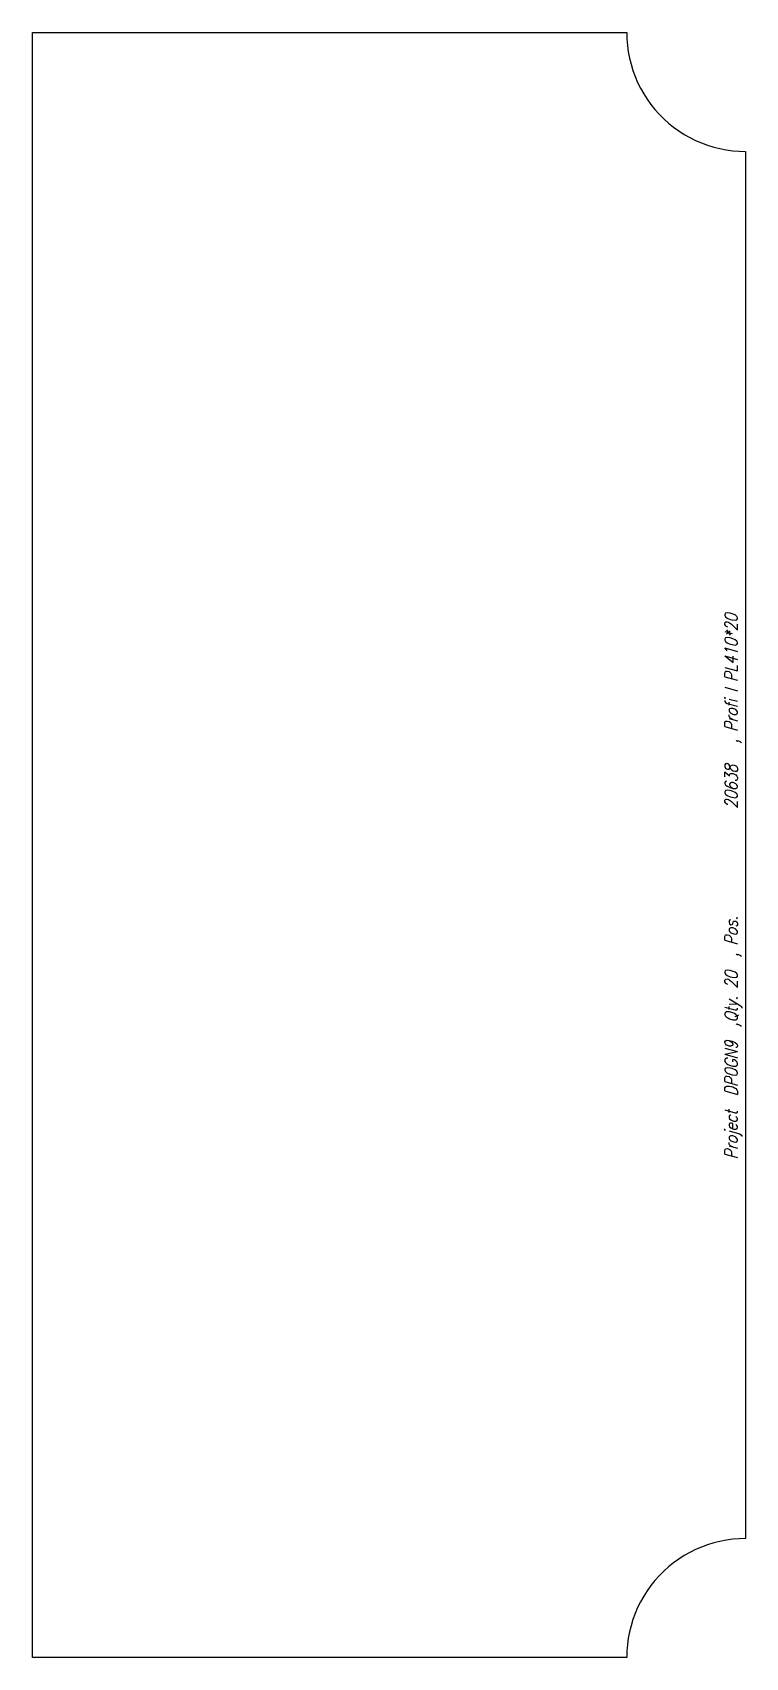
# Model space of a CAD drawing. Extents: x 0 to 180, y -205 to 205.
import ezdxf

# ---------------------------------------------------------------- set-up
doc = ezdxf.new("R2010")
doc.units = 0
doc.header["$LTSCALE"] = 10
doc.layers.add('TEILE', color=7, linetype='CONTINUOUS')
doc.layers.add('UNTERSCHRIFT', color=7, linetype='CONTINUOUS')
doc.styles.get("Standard").update_dxf_attribs({"font": 'ROMANS'})

msp = doc.modelspace()

# ---------------------------------------------------------------- linework, layer by layer
at = {"layer": 'TEILE', "color": 2}
for p, q in [((0, 204.999969), (149.999939, 205)), ((149.999939, 205), (150.04393, 203.375839)), ((0, -205), (0, 204.999969)), ((150.04393, 203.375839), (150.175797, 201.756439)), ((150.175797, 201.756439), (150.395142, 200.146545)), ((150.395142, 200.146545), (150.701324, 198.550888)), ((150.701324, 198.550888), (151.09343, 196.974152)), ((151.09343, 196.974152), (151.570343, 195.420959)), ((151.570343, 195.420959), (152.130646, 193.895859)), ((152.130646, 193.895859), (152.772675, 192.403336)), ((152.772675, 192.403336), (153.494583, 190.947739)), ((153.494583, 190.947739), (154.29422, 189.533386)), ((154.29422, 189.533386), (155.169266, 188.164383)), ((155.169266, 188.164383), (156.117157, 186.844788)), ((156.117157, 186.844788), (157.135071, 185.57843)), ((157.135071, 185.57843), (158.220078, 184.369034)), ((158.220078, 184.369034), (159.368958, 183.220139)), ((159.368958, 183.220139), (160.578339, 182.135147)), ((160.578339, 182.135147), (161.844711, 181.117218)), ((161.844711, 181.117218), (163.164337, 180.169342)), ((163.164337, 180.169342), (164.533325, 179.294296)), ((164.533325, 179.294296), (165.947693, 178.494644)), ((165.947693, 178.494644), (167.403259, 177.772751)), ((167.403259, 177.772751), (168.895798, 177.130707)), ((168.895798, 177.130707), (170.420898, 176.570419)), ((170.420898, 176.570419), (171.974091, 176.093506)), ((171.974091, 176.093506), (173.550842, 175.701385)), ((173.550842, 175.701385), (175.146484, 175.395218)), ((175.146484, 175.395218), (176.756363, 175.175873)), ((176.756363, 175.175873), (178.375778, 175.044006)), ((178.375778, 175.044006), (179.999939, 175.000015)), ((179.999939, 175.000015), (179.999939, 175)), ((179.999939, 175), (179.999939, -175)), ((171.974091, -176.093506), (170.420898, -176.570419)), ((173.550842, -175.701385), (171.974091, -176.093506)), ((175.146484, -175.395218), (173.550842, -175.701385)), ((176.756363, -175.175873), (175.146484, -175.395218)), ((178.375778, -175.044006), (176.756363, -175.175873)), ((179.999939, -175), (178.375778, -175.044006)), ((163.164337, -180.169342), (161.844711, -181.117218)), ((164.533325, -179.294296), (163.164337, -180.169342)), ((165.947693, -178.494644), (164.533325, -179.294296)), ((167.403275, -177.772751), (165.947693, -178.494644)), ((168.895798, -177.130707), (167.403275, -177.772751)), ((170.420898, -176.570419), (168.895798, -177.130707)), ((158.220078, -184.369034), (157.135071, -185.57843)), ((159.368958, -183.220139), (158.220078, -184.369034)), ((160.578339, -182.135147), (159.368958, -183.220139)), ((161.844711, -181.117218), (160.578339, -182.135147)), ((155.169266, -188.164383), (154.29422, -189.533386)), ((156.117157, -186.844788), (155.169266, -188.164383)), ((157.135071, -185.57843), (156.117157, -186.844788)), ((152.772675, -192.403336), (152.13063, -193.895859)), ((153.494583, -190.947739), (152.772675, -192.403336)), ((154.29422, -189.533386), (153.494583, -190.947739)), ((151.570343, -195.420959), (151.09343, -196.974152)), ((152.13063, -193.895859), (151.570343, -195.420959)), ((150.395142, -200.146545), (150.175797, -201.756439)), ((150.701324, -198.550888), (150.395142, -200.146545)), ((151.09343, -196.974152), (150.701324, -198.550888)), ((150.04393, -203.375839), (149.999939, -205)), ((150.175797, -201.756439), (150.04393, -203.375839)), ((149.999939, -205), (0, -205)), ((149.999939, -205), (149.999939, -205))]:
    msp.add_line(p, q, dxfattribs=at)

# ---------------------------------------------------------------- texts
at = {"layer": 'UNTERSCHRIFT', "color": 2, "oblique": 15, "width": 0.8}
for s, p in [('  , Profi l PL410*20', (177.999939, 22.1)), ('20638', (177.999939, 9.099999)), ('Project  DP0GN9  ,Qty. 20  , Pos. ', (177.999939, -79.299995))]:
    msp.add_text(s, height=3.25, rotation=90, dxfattribs=at).set_placement(p)

doc.saveas('drawing.dxf')
